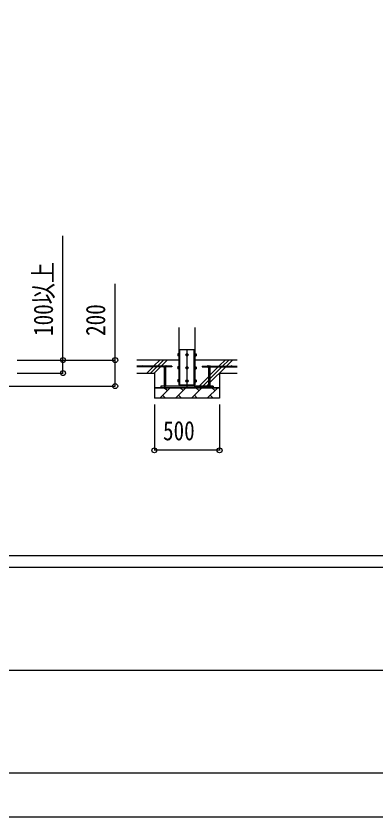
# Model space of a CAD drawing. Units: millimetres, scale not verified. Extents: x -18922 to 18922, y -13365 to 13365.
# Drawn here: x -4651 to -1894, y -13365 to -7226 of the extents above; entities that cross this region are included whole.
import ezdxf
from ezdxf.enums import TextEntityAlignment as Align

# ---------------------------------------------------------------- set-up
doc = ezdxf.new("R2010")
doc.units = ezdxf.units.MM
doc.header["$LTSCALE"] = 50
for name, color, linetype in [('0-3_YKK_11', 7, 'Continuous'), ('0-4_YKK_12', 2, 'Continuous'), ('0-5_YKK_13', 4, 'Continuous'), ('0-6_YKK_A1', 4, 'Continuous'), ('0-7_YKK_D', 6, 'Continuous'), ('0-8_YKK_ZWAK', 7, 'Continuous')]:
    doc.layers.add(name, color=color, linetype=linetype)
doc.styles.add('ＭＳ ゴシック', font='')
doc.styles.get('ＭＳ ゴシック').set_extended_font_data('MS Gothic')

msp = doc.modelspace()

# ---------------------------------------------------------------- linework, layer by layer
at = {"layer": '0-3_YKK_11'}
for p, q in [((-3591.41, -10074.5), (-3541.41, -10074.5)), ((-3091.41, -10074.5), (-3141.41, -10074.5))]:
    msp.add_line(p, q, dxfattribs=at)
at = {"layer": '0-4_YKK_12'}
msp.add_line((-3341.41, -9780), (-3341.41, -10080), dxfattribs=at)
at = {"layer": '0-5_YKK_13'}
for p, q in [((-3412.11, -9816.01), (-3411.53, -9815.01)), ((-3412.11, -9816.01), (-3412.11, -9829)), ((-3406.61, -9815.01), (-3411.53, -9815.01)), ((-3406.61, -9818.75), (-3411.53, -9818.75)), ((-3406.61, -9815.01), (-3406.61, -9830.01)), ((-3405.01, -9815.46), (-3406.61, -9815.46)), ((-3406.61, -9822), (-3406.61, -9815.46)), ((-3406.61, -9822), (-3405.01, -9822)), ((-3406.61, -9823), (-3405.01, -9823)), ((-3406.61, -9829.55), (-3406.61, -9823)), ((-3405.01, -9822), (-3405.02, -9815.46)), ((-3405.01, -9829.55), (-3405.02, -9823)), ((-3397.41, -9782.5), (-3285.41, -9782.5)), ((-3285.41, -10052.5), (-3285.41, -9782.5)), ((-3277.81, -9815.45), (-3276.21, -9815.45)), ((-3277.81, -9822), (-3277.81, -9815.45)), ((-3276.21, -9822), (-3277.81, -9822)), ((-3276.21, -9823), (-3277.81, -9823)), ((-3277.81, -9829.55), (-3277.81, -9823)), ((-3276.21, -9814.99), (-3271.3, -9814.99)), ((-3276.21, -9814.99), (-3276.21, -9830.01)), ((-3276.21, -9822), (-3276.21, -9815.45)), ((-3276.21, -9818.75), (-3271.3, -9818.75)), ((-3276.21, -9829.55), (-3276.21, -9823)), ((-3270.71, -9816), (-3271.3, -9814.99)), ((-3270.71, -9816), (-3270.71, -9829)), ((-3412.11, -9829), (-3411.53, -9830.01)), ((-3406.61, -9826.25), (-3411.53, -9826.25)), ((-3406.61, -9830.01), (-3411.53, -9830.01)), ((-3406.61, -9829.55), (-3405.01, -9829.55)), ((-3276.21, -9829.55), (-3277.81, -9829.55)), ((-3276.21, -9826.25), (-3271.3, -9826.25)), ((-3276.21, -9830.01), (-3271.3, -9830.01)), ((-3270.71, -9829), (-3271.3, -9830.01)), ((-3520.91, -9910), (-3522.38, -9910.85)), ((-3520.91, -9910), (-3501.91, -9910)), ((-3517.41, -9918), (-3517.41, -10062.5)), ((-3516.9, -9918), (-3516.9, -9910.85)), ((-3505.93, -9918), (-3505.93, -9910.85)), ((-3505.41, -9918), (-3505.41, -10062.5)), ((-3501.91, -9910), (-3500.45, -9910.85)), ((-3500.45, -9918), (-3500.45, -9910.85)), ((-3412.11, -9916.01), (-3411.53, -9915.01)), ((-3412.11, -9916.01), (-3412.11, -9929)), ((-3412.11, -9929), (-3411.53, -9930.01)), ((-3406.61, -9915.01), (-3411.53, -9915.01)), ((-3406.61, -9918.75), (-3411.53, -9918.75)), ((-3406.61, -9926.25), (-3411.53, -9926.25)), ((-3406.61, -9930.01), (-3411.53, -9930.01)), ((-3406.61, -9915.01), (-3406.61, -9930.01)), ((-3405.01, -9915.46), (-3406.61, -9915.46)), ((-3406.61, -9922), (-3406.61, -9915.46)), ((-3406.61, -9922), (-3405.01, -9922)), ((-3406.61, -9923), (-3405.01, -9923)), ((-3406.61, -9929.55), (-3406.61, -9923)), ((-3406.61, -9929.55), (-3405.01, -9929.55)), ((-3405.01, -9922), (-3405.02, -9915.46)), ((-3405.01, -9929.55), (-3405.02, -9923)), ((-3277.81, -9915.45), (-3276.21, -9915.45)), ((-3277.81, -9922), (-3277.81, -9915.45)), ((-3276.21, -9922), (-3277.81, -9922)), ((-3276.21, -9923), (-3277.81, -9923)), ((-3277.81, -9929.55), (-3277.81, -9923)), ((-3276.21, -9929.55), (-3277.81, -9929.55)), ((-3276.21, -9914.99), (-3271.3, -9914.99)), ((-3276.21, -9914.99), (-3276.21, -9930.01)), ((-3276.21, -9922), (-3276.21, -9915.45)), ((-3276.21, -9918.75), (-3271.3, -9918.75)), ((-3276.21, -9929.55), (-3276.21, -9923)), ((-3276.21, -9926.25), (-3271.3, -9926.25)), ((-3276.21, -9930.01), (-3271.3, -9930.01)), ((-3270.71, -9916), (-3271.3, -9914.99)), ((-3270.71, -9929), (-3271.3, -9930.01)), ((-3270.71, -9916), (-3270.71, -9929)), ((-3180.91, -9910), (-3182.38, -9910.85)), ((-3182.38, -9918), (-3182.38, -9910.85)), ((-3161.91, -9910), (-3180.91, -9910)), ((-3177.41, -9918), (-3177.41, -10062.5)), ((-3176.9, -9918), (-3176.9, -9910.85)), ((-3165.93, -9918), (-3165.93, -9910.85)), ((-3165.41, -9918), (-3165.41, -10062.5)), ((-3161.91, -9910), (-3160.45, -9910.85)), ((-3517.41, -10062.5), (-3505.41, -10062.5)), ((-3412.11, -10016.01), (-3411.53, -10015.01)), ((-3412.11, -10016.01), (-3412.11, -10029)), ((-3412.11, -10029), (-3411.53, -10030.01)), ((-3406.61, -10015.01), (-3411.53, -10015.01)), ((-3406.61, -10018.75), (-3411.53, -10018.75)), ((-3406.61, -10026.25), (-3411.53, -10026.25)), ((-3406.61, -10030.01), (-3411.53, -10030.01)), ((-3406.61, -10015.01), (-3406.61, -10030.01)), ((-3405.01, -10015.46), (-3406.61, -10015.46)), ((-3406.61, -10022), (-3406.61, -10015.46)), ((-3406.61, -10022), (-3405.01, -10022)), ((-3406.61, -10023), (-3405.01, -10023)), ((-3406.61, -10029.55), (-3406.61, -10023)), ((-3406.61, -10029.55), (-3405.01, -10029.55)), ((-3405.01, -10022), (-3405.02, -10015.46)), ((-3405.01, -10029.55), (-3405.02, -10023)), ((-3285.41, -10062.5), (-3285.41, -10052.5)), ((-3277.81, -10015.45), (-3276.21, -10015.45)), ((-3277.81, -10022), (-3277.81, -10015.45)), ((-3276.21, -10022), (-3277.81, -10022)), ((-3276.21, -10023), (-3277.81, -10023)), ((-3277.81, -10029.55), (-3277.81, -10023)), ((-3276.21, -10029.55), (-3277.81, -10029.55)), ((-3276.21, -10014.99), (-3271.3, -10014.99)), ((-3276.21, -10014.99), (-3276.21, -10030.01)), ((-3276.21, -10022), (-3276.21, -10015.45)), ((-3276.21, -10018.75), (-3271.3, -10018.75)), ((-3276.21, -10029.55), (-3276.21, -10023)), ((-3276.21, -10026.25), (-3271.3, -10026.25)), ((-3276.21, -10030.01), (-3271.3, -10030.01)), ((-3270.71, -10016), (-3271.3, -10014.99)), ((-3270.71, -10029), (-3271.3, -10030.01)), ((-3270.71, -10016), (-3270.71, -10029)), ((-3165.41, -10062.5), (-3177.41, -10062.5)), ((-3517.41, -10076), (-3505.41, -10076)), ((-3165.41, -10076), (-3177.41, -10076))]:
    msp.add_line(p, q, dxfattribs=at)
for points in [[(-3403.91, -9814), (-3405.01, -9814), (-3405.01, -9831), (-3403.91, -9831)], [(-3397.41, -10062.5), (-3397.41, -10052.5), (-3397.41, -9782.5)], [(-3278.91, -9814), (-3277.81, -9814), (-3277.81, -9831), (-3278.91, -9831)], [(-3500.45, -9918), (-3522.38, -9918), (-3522.38, -9910.85)], [(-3403.91, -9914), (-3405.01, -9914), (-3405.01, -9931), (-3403.91, -9931)], [(-3278.91, -9914), (-3277.81, -9914), (-3277.81, -9931), (-3278.91, -9931)], [(-3182.38, -9918), (-3160.45, -9918), (-3160.45, -9910.85)], [(-3403.91, -10014), (-3405.01, -10014), (-3405.01, -10031), (-3403.91, -10031)], [(-3278.91, -10014), (-3277.81, -10014), (-3277.81, -10031), (-3278.91, -10031)], [(-3517.41, -10074.5), (-3517.41, -10076), (-3515.41, -10078), (-3507.41, -10078)], [(-3505.41, -10074.5), (-3505.41, -10076), (-3507.41, -10078)], [(-3177.41, -10074.5), (-3177.41, -10076), (-3175.41, -10078)], [(-3165.41, -10074.5), (-3165.41, -10076), (-3167.41, -10078), (-3175.41, -10078)]]:
    msp.add_lwpolyline(points, dxfattribs=at)
for points in [[(-3341.41, -9814.99), (-3347.91, -9818.75), (-3347.91, -9826.25), (-3341.41, -9830.01), (-3334.91, -9826.25), (-3334.91, -9818.75)], [(-3341.41, -9914.99), (-3347.91, -9918.75), (-3347.91, -9926.25), (-3341.41, -9930.01), (-3334.91, -9926.25), (-3334.91, -9918.75)], [(-3541.41, -10074.5), (-3141.41, -10074.5), (-3141.41, -10062.5), (-3541.41, -10062.5)], [(-3341.41, -10014.99), (-3347.91, -10018.75), (-3347.91, -10026.25), (-3341.41, -10030.01), (-3334.91, -10026.25), (-3334.91, -10018.75)]]:
    msp.add_lwpolyline(points, close=True, dxfattribs=at)
for centre, radius in [((-3341.41, -9822.5), 8.5), ((-3341.41, -9822.5), 6.5), ((-3341.41, -9922.5), 8.5), ((-3341.41, -9922.5), 6.5), ((-3341.41, -10022.5), 8.5), ((-3341.41, -10022.5), 6.5)]:
    msp.add_circle(centre, radius, dxfattribs=at)
for centre, radius, start, end in [((-3399.7, -9822.5), 12.42, 162.41205, 197.58795), ((-3408.81, -9816.88), 3.31, 145.51973, 214.48027), ((-3341.41, -9822.5), 7.05, 157.21814, 202.78186), ((-3341.41, -9822.5), 7.05, 97.21814, 142.78186), ((-3341.41, -9822.5), 7.05, 37.21814, 82.78186), ((-3341.41, -9822.5), 7.05, 337.21814, 22.78186), ((-3274.04, -9816.87), 3.32, 325.61575, 34.38425), ((-3283.13, -9822.5), 12.42, 342.41205, 17.58795), ((-3408.79, -9828.13), 3.32, 145.61575, 214.38425), ((-3341.41, -9822.5), 7.05, 217.21814, 262.78186), ((-3341.41, -9822.5), 7.05, 277.21814, 322.78186), ((-3274.04, -9828.13), 3.32, 325.61575, 34.38425), ((-3519.64, -9914.86), 4.86, 55.61575, 124.38425), ((-3511.41, -9928.15), 18.15, 72.41205, 107.58795), ((-3503.19, -9914.86), 4.86, 55.61575, 124.38425), ((-3399.7, -9922.5), 12.42, 162.41205, 197.58795), ((-3408.81, -9916.88), 3.31, 145.51973, 214.48027), ((-3408.79, -9928.13), 3.32, 145.61575, 214.38425), ((-3341.41, -9922.5), 7.05, 157.21814, 202.78186), ((-3341.41, -9922.5), 7.05, 97.21814, 142.78186), ((-3341.41, -9922.5), 7.05, 217.21814, 262.78186), ((-3341.41, -9922.5), 7.05, 37.21814, 82.78186), ((-3341.41, -9922.5), 7.05, 277.21814, 322.78186), ((-3341.41, -9922.5), 7.05, 337.21814, 22.78186), ((-3274.04, -9916.87), 3.32, 325.61575, 34.38425), ((-3274.04, -9928.13), 3.32, 325.61575, 34.38425), ((-3283.13, -9922.5), 12.42, 342.41205, 17.58795), ((-3179.64, -9914.86), 4.86, 55.61575, 124.38425), ((-3171.41, -9928.15), 18.15, 72.41205, 107.58795), ((-3163.19, -9914.86), 4.86, 55.61575, 124.38425), ((-3399.7, -10022.5), 12.42, 162.41205, 197.58795), ((-3408.81, -10016.88), 3.31, 145.51973, 214.48027), ((-3408.79, -10028.13), 3.32, 145.61575, 214.38425), ((-3341.41, -10022.5), 7.05, 157.21814, 202.78186), ((-3341.41, -10022.5), 7.05, 97.21814, 142.78186), ((-3341.41, -10022.5), 7.05, 217.21814, 262.78186), ((-3341.41, -10022.5), 7.05, 37.21814, 82.78186), ((-3341.41, -10022.5), 7.05, 277.21814, 322.78186), ((-3341.41, -10022.5), 7.05, 337.21814, 22.78186), ((-3274.04, -10016.87), 3.32, 325.61575, 34.38425), ((-3274.04, -10028.13), 3.32, 325.61575, 34.38425), ((-3283.13, -10022.5), 12.42, 342.41205, 17.58795)]:
    msp.add_arc(centre, radius, start, end, dxfattribs=at)
at = {"layer": '0-6_YKK_A1'}
for p, q in [((-3403.91, -9612.5), (-3403.91, -10052.5)), ((-3278.91, -10052.5), (-3278.91, -9612.5)), ((-3403.91, -9862.5), (-3726.57, -9862.5)), ((-3591.64, -9905.01), (-3549.13, -9862.5)), ((-3568.34, -9910), (-3520.84, -9862.5)), ((-3540.06, -9910), (-3492.56, -9862.5)), ((-2956.26, -9862.5), (-3278.91, -9862.5)), ((-3091.64, -9905.01), (-3049.13, -9862.5)), ((-3068.34, -9910), (-3020.84, -9862.5)), ((-3040.06, -9910), (-2992.56, -9862.5)), ((-3456.41, -9910), (-3726.57, -9910)), ((-3522.38, -9915), (-3726.57, -9915)), ((-3649.13, -9962.5), (-3601.63, -9915)), ((-3620.84, -9962.5), (-3573.34, -9915)), ((-3596.63, -9910), (-3593.9, -9907.28)), ((-3592.56, -9962.5), (-3545.06, -9915)), ((-3456.41, -9915), (-3500.45, -9915)), ((-3456.41, -9910), (-3456.41, -9915)), ((-3226.41, -9910), (-2956.26, -9910)), ((-3226.41, -9910), (-3226.41, -9915)), ((-3226.41, -9915), (-3182.38, -9915)), ((-3165.41, -10035.35), (-3045.06, -9915)), ((-3165.41, -10007.07), (-3073.34, -9915)), ((-3165.41, -9978.79), (-3101.63, -9915)), ((-3160.45, -9915), (-2956.26, -9915)), ((-3096.63, -9910), (-3093.9, -9907.28)), ((-3726.57, -9962.5), (-3591.41, -9962.5)), ((-3591.41, -9962.5), (-3591.41, -10154.5)), ((-3249.13, -10062.5), (-3177.41, -9990.79)), ((-3091.41, -9962.5), (-2956.26, -9962.5)), ((-3091.41, -9962.5), (-3091.41, -10154.5)), ((-3397.41, -10062.5), (-3541.41, -10062.5)), ((-3541.41, -10062.5), (-3541.41, -10074.5)), ((-3403.91, -10052.5), (-3278.91, -10052.5)), ((-3285.41, -10062.5), (-3141.41, -10062.5)), ((-3220.84, -10062.5), (-3177.41, -10019.07)), ((-3192.56, -10062.5), (-3177.41, -10047.35)), ((-3141.41, -10062.5), (-3141.41, -10074.5)), ((-3541.41, -10074.5), (-3591.41, -10074.5)), ((-3091.41, -10074.5), (-3591.41, -10074.5)), ((-3550.68, -10154.5), (-3470.68, -10074.5)), ((-3493.34, -10097.16), (-3512.5, -10078)), ((-3429.26, -10154.5), (-3349.26, -10074.5)), ((-3371.92, -10097.16), (-3394.58, -10074.5)), ((-3307.84, -10154.5), (-3227.84, -10074.5)), ((-3250.5, -10097.16), (-3273.16, -10074.5)), ((-3186.41, -10154.5), (-3106.41, -10074.5)), ((-3129.08, -10097.16), (-3151.74, -10074.5)), ((-3141.41, -10074.5), (-3091.41, -10074.5)), ((-3091.41, -10154.5), (-3591.41, -10154.5)), ((-3528.02, -10131.84), (-3505.36, -10154.5)), ((-3406.6, -10131.84), (-3383.93, -10154.5)), ((-3285.17, -10131.84), (-3262.51, -10154.5)), ((-3163.75, -10131.84), (-3141.09, -10154.5))]:
    msp.add_line(p, q, dxfattribs=at)
for centre in [(-3681.41, -9907.5), (-3591.41, -9907.5), (-3501.41, -9907.5), (-3181.41, -9907.5), (-3091.41, -9907.5), (-3001.41, -9907.5)]:
    msp.add_circle(centre, 2.5, dxfattribs=at)
at = {"layer": '0-7_YKK_D'}
for p, q in [((-4641.41, -9862.5), (-4290.91, -9862.5)), ((-4641.41, -9862.5), (-3890.41, -9862.5)), ((-4641.41, -9962.5), (-4290.91, -9962.5)), ((-5041.41, -10062.5), (-3890.41, -10062.5)), ((-3591.41, -10204.5), (-3591.41, -10555.5)), ((-3091.41, -10204.5), (-3091.41, -10555.5)), ((-3091.41, -10554.5), (-3591.41, -10554.5))]:
    msp.add_line(p, q, dxfattribs=at)
for points in [[(-4291.41, -9962.5), (-4291.41, -9862.5), (-4291.41, -8911.1)], [(-3891.41, -10062.5), (-3891.41, -9862.5), (-3891.41, -9278.3)]]:
    msp.add_lwpolyline(points, dxfattribs=at)
for centre in [(-4291.41, -9862.5), (-3891.41, -9862.5), (-4291.41, -9962.5), (-3891.41, -10062.5), (-3591.41, -10554.5), (-3091.41, -10554.5)]:
    msp.add_circle(centre, 19.12, dxfattribs=at)
at = {"layer": '0-8_YKK_ZWAK'}
for p, q in [((17527.59, -11362.5), (-17572.41, -11362.5)), ((-22.41, -11452.5), (-5872.41, -11452.5)), ((-5838.66, -12240), (-22.41, -12240)), ((-5872.41, -13027.5), (-22.41, -13027.5))]:
    msp.add_line(p, q, dxfattribs=at)
msp.add_lwpolyline([(-18922.5, -13365), (18922.5, -13365), (18922.5, 13365), (-18922.5, 13365)], close=True, dxfattribs=at)

# ---------------------------------------------------------------- texts
at = {"layer": '0-7_YKK_D', "style": 'ＭＳ ゴシック', "width": 0.8}
for s, p in [('100以上', (-4323.41, -9677.5)), ('200', (-3923.41, -9677.5))]:
    msp.add_text(s, height=148.5, rotation=90, dxfattribs=at).set_placement(p, align=Align.BOTTOM_LEFT)
msp.add_text('500', height=148.5, dxfattribs=at).set_placement((-3525.01, -10522.5), align=Align.BOTTOM_LEFT)

doc.saveas('drawing.dxf')
